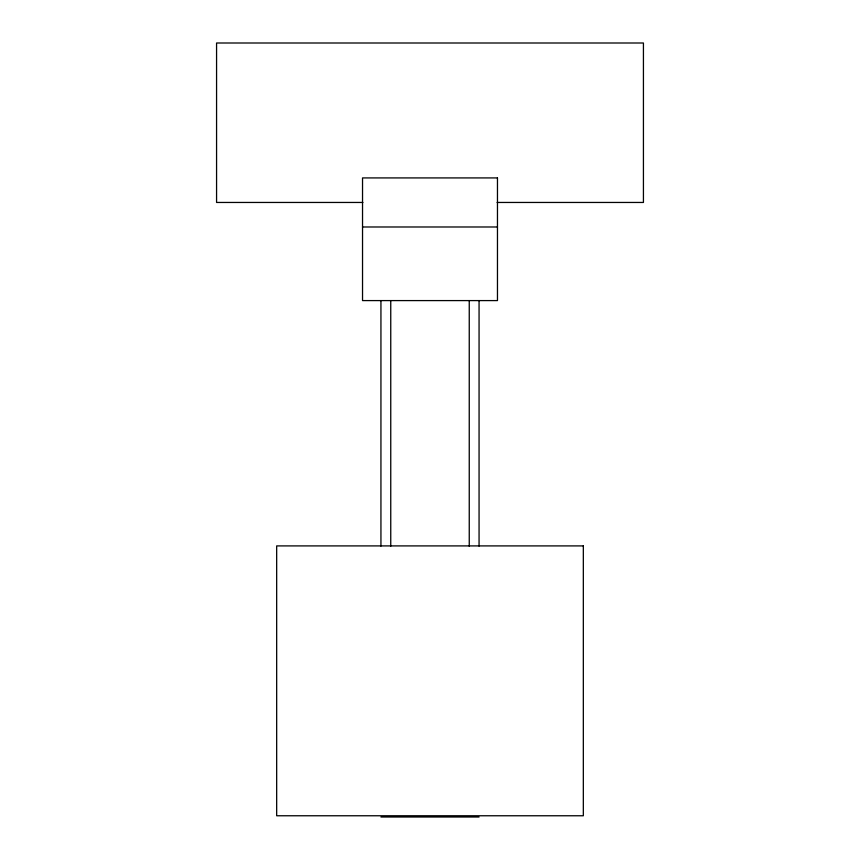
<?xml version="1.0" encoding="UTF-8"?>
<svg xmlns="http://www.w3.org/2000/svg" width="860" height="860" viewBox="0 0 860 860"><rect width="100%" height="100%" fill="white"/><g stroke="black" fill="none" stroke-linecap="round" stroke-linejoin="round"><path stroke-width="1.29" d="M362.888 202.455L216.57 202.455L216.57 43L643.43 43L643.43 202.455L497.112 202.455M362.533 226.986L497.467 226.986M380.937 817L479.063 817M479.063 300.635L479.063 546.078M469.248 300.753L469.248 546.186M390.752 300.753L390.752 546.186M380.937 300.635L380.937 546.078M497.467 177.923L362.533 177.923L362.533 300.591L497.467 300.591L497.467 177.923M583.327 545.906L276.673 545.906L276.673 815.764L583.327 815.764L583.327 545.906"/></g></svg>
